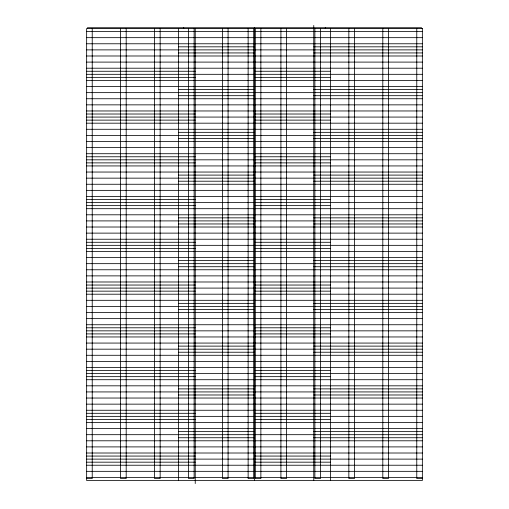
<?xml version="1.0" encoding="UTF-8"?>
<svg xmlns="http://www.w3.org/2000/svg" width="509" height="509" viewBox="0 0 509 509"><rect width="100%" height="100%" fill="white"/><g stroke="black" fill="none" stroke-linecap="round" stroke-linejoin="round"><path stroke-width="0.76" d="M86.651 31.558L422.349 31.558M86.651 37.666L422.349 37.666M86.651 43.774L422.349 43.774M178.525 46.828L254.5 46.828M313.767 46.828L422.349 46.828M86.651 49.882L422.349 49.882M178.525 52.936L254.5 52.936M313.767 52.936L422.349 52.936M86.651 55.99L422.349 55.99M86.651 62.098L422.349 62.098M86.651 68.206L422.349 68.206M86.651 71.26L195.233 71.26M254.5 71.26L330.475 71.26M86.651 74.314L422.349 74.314M86.651 77.368L195.233 77.368M254.5 77.368L330.475 77.368M86.651 80.422L422.349 80.422M86.651 86.53L422.349 86.53M178.525 89.584L254.5 89.584M313.767 89.584L422.349 89.584M86.651 92.638L422.349 92.638M178.525 95.692L254.5 95.692M313.767 95.692L422.349 95.692M86.651 98.746L422.349 98.746M86.651 104.854L422.349 104.854M86.651 110.962L422.349 110.962M86.651 114.016L195.233 114.016M254.5 114.016L330.475 114.016M86.651 117.07L422.349 117.07M86.651 120.124L195.233 120.124M254.5 120.124L330.475 120.124M86.651 123.178L422.349 123.178M86.651 129.286L422.349 129.286M178.525 132.34L254.5 132.34M313.767 132.34L422.349 132.34M86.651 135.394L422.349 135.394M178.525 138.448L254.5 138.448M313.767 138.448L422.349 138.448M86.651 141.502L422.349 141.502M86.651 147.61L422.349 147.61M86.651 153.718L422.349 153.718M86.651 156.772L195.233 156.772M254.5 156.772L330.475 156.772M86.651 159.826L422.349 159.826M86.651 162.88L195.233 162.88M254.5 162.88L330.475 162.88M86.651 165.934L422.349 165.934M86.651 172.042L422.349 172.042M178.525 175.096L254.5 175.096M313.767 175.096L422.349 175.096M86.651 178.15L422.349 178.15M178.525 181.204L254.5 181.204M313.767 181.204L422.349 181.204M86.651 184.258L422.349 184.258M86.651 190.366L422.349 190.366M86.651 196.474L422.349 196.474M86.651 199.528L195.233 199.528M254.5 199.528L330.475 199.528M86.651 202.582L422.349 202.582M86.651 205.636L195.233 205.636M254.5 205.636L330.475 205.636M86.651 208.69L422.349 208.69M86.651 214.798L422.349 214.798M178.525 217.852L254.5 217.852M313.767 217.852L422.349 217.852M86.651 220.906L422.349 220.906M178.525 223.96L254.5 223.96M313.767 223.96L422.349 223.96M86.651 227.014L422.349 227.014M86.651 233.122L422.349 233.122M86.651 239.23L422.349 239.23M86.651 242.284L195.233 242.284M254.5 242.284L330.475 242.284M86.651 245.338L422.349 245.338M86.651 248.392L195.233 248.392M254.5 248.392L330.475 248.392M86.651 251.446L422.349 251.446M86.651 257.554L422.349 257.554M178.525 260.608L254.5 260.608M313.767 260.608L422.349 260.608M86.651 263.662L422.349 263.662M178.525 266.716L254.5 266.716M313.767 266.716L422.349 266.716M86.651 269.77L422.349 269.77M86.651 275.878L422.349 275.878M86.651 281.986L422.349 281.986M86.651 285.04L195.233 285.04M254.5 285.04L330.475 285.04M86.651 288.094L422.349 288.094M86.651 291.148L195.233 291.148M254.5 291.148L330.475 291.148M86.651 294.202L422.349 294.202M86.651 300.31L422.349 300.31M178.525 303.364L254.5 303.364M313.767 303.364L422.349 303.364M86.651 306.418L422.349 306.418M178.525 309.472L254.5 309.472M313.767 309.472L422.349 309.472M86.651 312.526L422.349 312.526M86.651 318.634L422.349 318.634M86.651 324.742L422.349 324.742M86.651 327.796L195.233 327.796M254.5 327.796L330.475 327.796M86.651 330.85L422.349 330.85M86.651 333.904L195.233 333.904M254.5 333.904L330.475 333.904M86.651 336.958L422.349 336.958M86.651 343.066L422.349 343.066M178.525 346.12L254.5 346.12M313.767 346.12L422.349 346.12M86.651 349.174L422.349 349.174M178.525 352.228L254.5 352.228M313.767 352.228L422.349 352.228M86.651 355.282L422.349 355.282M86.651 361.39L422.349 361.39M86.651 367.498L422.349 367.498M86.651 370.552L195.233 370.552M254.5 370.552L330.475 370.552M86.651 373.606L422.349 373.606M86.651 376.66L195.233 376.66M254.5 376.66L330.475 376.66M86.651 379.714L422.349 379.714M86.651 385.822L422.349 385.822M178.525 388.876L254.5 388.876M313.767 388.876L422.349 388.876M86.651 391.93L422.349 391.93M178.525 394.984L254.5 394.984M313.767 394.984L422.349 394.984M86.651 398.038L422.349 398.038M86.651 404.146L422.349 404.146M86.651 410.254L422.349 410.254M86.651 413.308L195.233 413.308M254.5 413.308L330.475 413.308M86.651 416.362L422.349 416.362M86.651 419.416L195.233 419.416M254.5 419.416L330.475 419.416M86.651 422.47L422.349 422.47M86.651 428.578L422.349 428.578M178.525 431.632L254.5 431.632M313.767 431.632L422.349 431.632M86.651 434.686L422.349 434.686M178.525 437.74L254.5 437.74M313.767 437.74L422.349 437.74M86.651 440.794L422.349 440.794M86.651 446.902L422.349 446.902M86.651 453.01L422.349 453.01M86.651 456.064L195.233 456.064M254.5 456.064L330.475 456.064M86.651 459.118L422.349 459.118M86.651 462.172L195.233 462.172M254.5 462.172L330.475 462.172M86.651 465.226L422.349 465.226M86.651 471.334L422.349 471.334M86.651 477.442L422.349 477.442M86.651 478.568L92.224 478.568L92.224 28.504M422.349 478.568L416.776 478.568L416.776 28.504M421.541 28.504L421.541 27.734L87.459 27.734L87.459 28.504M388.38 28.504L388.38 478.568L382.813 478.568L382.813 28.504M354.417 28.504L354.417 478.568L348.85 478.568L348.85 28.504M330.475 28.504L330.475 480.496M325.289 27.734L325.289 28.504M320.447 28.504L320.447 478.568L314.88 478.568L314.88 28.504M313.767 25.45L313.767 480.496M286.484 28.504L286.484 478.568L280.917 478.568L280.917 28.504M260.869 28.504L260.869 478.568L255.302 478.568L255.302 28.504M254.5 27.734L254.5 480.496M253.698 28.504L253.698 478.568L248.131 478.568L248.131 28.504M228.083 28.504L228.083 478.568L222.516 478.568L222.516 28.504M195.233 28.504L195.233 483.55M194.12 28.504L194.12 478.568L188.553 478.568L188.553 28.504M183.711 27.734L183.711 28.504M178.525 28.504L178.525 480.496M160.15 28.504L160.15 478.568L154.583 478.568L154.583 28.504M126.187 28.504L126.187 478.568L120.62 478.568L120.62 28.504M422.349 28.504L86.651 28.504L86.651 480.496L422.349 480.496L422.349 28.504"/></g></svg>
